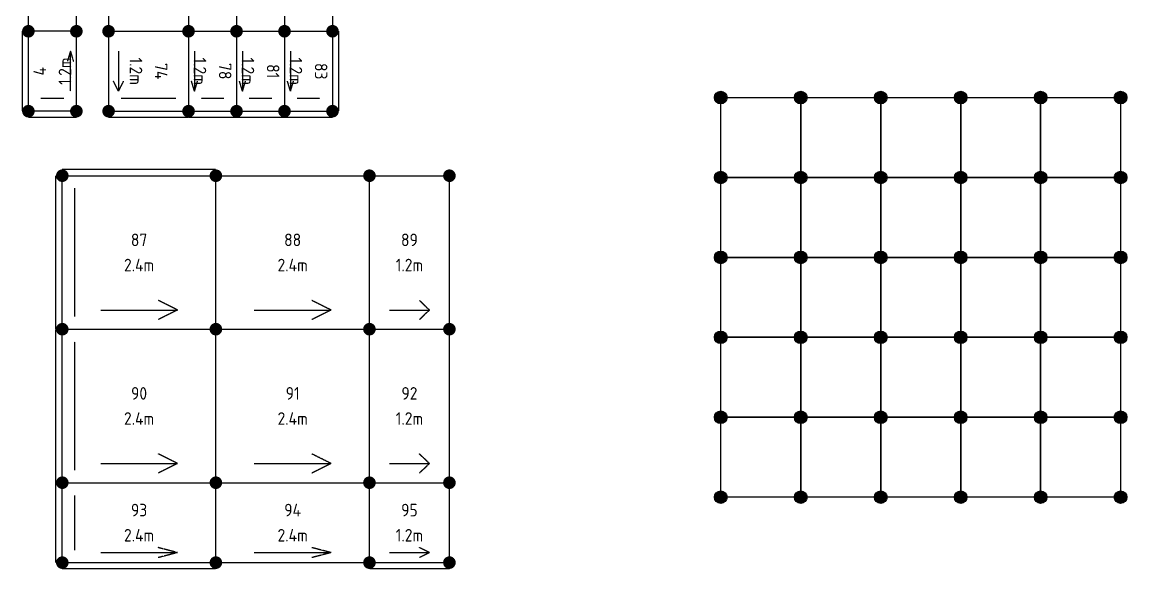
# Model space of a CAD drawing. Header units: millimetres. Extents: x 9116 to 195096, y -114281 to 55636.
# Drawn here: x 177550 to 195096, y 8674 to 17363 of the extents above; entities that cross this region are included whole.
import ezdxf
from ezdxf.enums import TextEntityAlignment as Align

# ---------------------------------------------------------------- set-up
doc = ezdxf.new("R2010")
doc.units = ezdxf.units.MM
doc.linetypes.add('KwikScaf_DASHED', pattern=[3.75, 2.5, -1.25])
doc.linetypes.add('KwikScaf_Line', pattern=[1, 1, 0])
doc.layers.add('KwikScaf Schematic', color=7, linetype='CONTINUOUS')
doc.layers.add('Scaffold', color=7, linetype='CONTINUOUS')
doc.styles.add('KwikScaf ISO', font='isocp.shx')

msp = doc.modelspace()

# ---------------------------------------------------------------- hatches: boundary and pattern name
at = {"layer": 'Scaffold'}
h = msp.add_hatch(color=1, dxfattribs=at)
edge = h.paths.add_edge_path()
edge.add_arc((188646.1504723762, 16163.75746113916), 100, 0, 360)
h = msp.add_hatch(color=1, dxfattribs=at)
edge = h.paths.add_edge_path()
edge.add_arc((189916.1504723762, 16163.75746113916), 100, 0, 360)
h = msp.add_hatch(color=1, dxfattribs=at)
edge = h.paths.add_edge_path()
edge.add_arc((191186.1504723762, 16163.75746113916), 100, 0, 360)
h = msp.add_hatch(color=1, dxfattribs=at)
edge = h.paths.add_edge_path()
edge.add_arc((192456.1504723762, 16163.75746113916), 100, 0, 360)
h = msp.add_hatch(color=1, dxfattribs=at)
edge = h.paths.add_edge_path()
edge.add_arc((193726.1504723762, 16163.75746113916), 100, 0, 360)
h = msp.add_hatch(color=1, dxfattribs=at)
edge = h.paths.add_edge_path()
edge.add_arc((194996.1504723762, 16163.75746113916), 100, 0, 360)
h = msp.add_hatch(color=1, dxfattribs=at)
edge = h.paths.add_edge_path()
edge.add_arc((188646.1504723762, 14893.75746113916), 100, 0, 360)
h = msp.add_hatch(color=1, dxfattribs=at)
edge = h.paths.add_edge_path()
edge.add_arc((189916.1504723762, 14893.75746113916), 100, 0, 360)
h = msp.add_hatch(color=1, dxfattribs=at)
edge = h.paths.add_edge_path()
edge.add_arc((191186.1504723762, 14893.75746113916), 100, 0, 360)
h = msp.add_hatch(color=1, dxfattribs=at)
edge = h.paths.add_edge_path()
edge.add_arc((192456.1504723762, 14893.75746113916), 100, 0, 360)
h = msp.add_hatch(color=1, dxfattribs=at)
edge = h.paths.add_edge_path()
edge.add_arc((193726.1504723762, 14893.75746113916), 100, 0, 360)
h = msp.add_hatch(color=1, dxfattribs=at)
edge = h.paths.add_edge_path()
edge.add_arc((194996.1504723762, 14893.75746113916), 100, 0, 360)
h = msp.add_hatch(color=1, dxfattribs=at)
edge = h.paths.add_edge_path()
edge.add_arc((188646.1504723762, 13623.75746113916), 100, 0, 360)
h = msp.add_hatch(color=1, dxfattribs=at)
edge = h.paths.add_edge_path()
edge.add_arc((189916.1504723762, 13623.75746113916), 100, 0, 360)
h = msp.add_hatch(color=1, dxfattribs=at)
edge = h.paths.add_edge_path()
edge.add_arc((191186.1504723762, 13623.75746113916), 100, 0, 360)
h = msp.add_hatch(color=1, dxfattribs=at)
edge = h.paths.add_edge_path()
edge.add_arc((192456.1504723762, 13623.75746113916), 100, 0, 360)
h = msp.add_hatch(color=1, dxfattribs=at)
edge = h.paths.add_edge_path()
edge.add_arc((193726.1504723762, 13623.75746113916), 100, 0, 360)
h = msp.add_hatch(color=1, dxfattribs=at)
edge = h.paths.add_edge_path()
edge.add_arc((194996.1504723762, 13623.75746113916), 100, 0, 360)
h = msp.add_hatch(color=1, dxfattribs=at)
edge = h.paths.add_edge_path()
edge.add_arc((188646.1504723762, 12353.75746113916), 100, 0, 360)
h = msp.add_hatch(color=1, dxfattribs=at)
edge = h.paths.add_edge_path()
edge.add_arc((189916.1504723762, 12353.75746113916), 100, 0, 360)
h = msp.add_hatch(color=1, dxfattribs=at)
edge = h.paths.add_edge_path()
edge.add_arc((191186.1504723762, 12353.75746113916), 100, 0, 360)
h = msp.add_hatch(color=1, dxfattribs=at)
edge = h.paths.add_edge_path()
edge.add_arc((192456.1504723762, 12353.75746113916), 100, 0, 360)
h = msp.add_hatch(color=1, dxfattribs=at)
edge = h.paths.add_edge_path()
edge.add_arc((193726.1504723762, 12353.75746113916), 100, 0, 360)
h = msp.add_hatch(color=1, dxfattribs=at)
edge = h.paths.add_edge_path()
edge.add_arc((194996.1504723762, 12353.75746113916), 100, 0, 360)
h = msp.add_hatch(color=1, dxfattribs=at)
edge = h.paths.add_edge_path()
edge.add_arc((188646.1504723762, 11083.75746113916), 100, 0, 360)
h = msp.add_hatch(color=1, dxfattribs=at)
edge = h.paths.add_edge_path()
edge.add_arc((189916.1504723762, 11083.75746113916), 100, 0, 360)
h = msp.add_hatch(color=1, dxfattribs=at)
edge = h.paths.add_edge_path()
edge.add_arc((191186.1504723762, 11083.75746113916), 100, 0, 360)
h = msp.add_hatch(color=1, dxfattribs=at)
edge = h.paths.add_edge_path()
edge.add_arc((192456.1504723762, 11083.75746113916), 100, 0, 360)
h = msp.add_hatch(color=1, dxfattribs=at)
edge = h.paths.add_edge_path()
edge.add_arc((193726.1504723762, 11083.75746113916), 100, 0, 360)
h = msp.add_hatch(color=1, dxfattribs=at)
edge = h.paths.add_edge_path()
edge.add_arc((194996.1504723762, 11083.75746113916), 100, 0, 360)
h = msp.add_hatch(color=1, dxfattribs=at)
edge = h.paths.add_edge_path()
edge.add_arc((188646.1504723762, 9813.757461139161), 100, 0, 360)
h = msp.add_hatch(color=1, dxfattribs=at)
edge = h.paths.add_edge_path()
edge.add_arc((189916.1504723762, 9813.757461139161), 100, 0, 360)
h = msp.add_hatch(color=1, dxfattribs=at)
edge = h.paths.add_edge_path()
edge.add_arc((191186.1504723762, 9813.757461139161), 100, 0, 360)
h = msp.add_hatch(color=1, dxfattribs=at)
edge = h.paths.add_edge_path()
edge.add_arc((192456.1504723762, 9813.757461139161), 100, 0, 360)
h = msp.add_hatch(color=1, dxfattribs=at)
edge = h.paths.add_edge_path()
edge.add_arc((193726.1504723762, 9813.757461139161), 100, 0, 360)
h = msp.add_hatch(color=1, dxfattribs=at)
edge = h.paths.add_edge_path()
edge.add_arc((194996.1504723762, 9813.757461139161), 100, 0, 360)

# ---------------------------------------------------------------- linework, layer by layer
at = {"layer": 'KwikScaf Schematic', "color": 1, "linetype": 'KwikScaf_Line'}
for p, q in [((177650.1596509616, 17217.02471103676), (177650.1596509616, 18487.02471103676)), ((178412.1596509616, 17217.02471103676), (178412.1596509616, 18487.02471103676)), ((178923.6569097172, 18487.02471103676), (178923.6569097172, 17217.02471103676)), ((180193.6569097172, 18487.02471103676), (180193.6569097172, 17217.02471103676)), ((180955.6569097172, 18487.02471103676), (180955.6569097172, 17217.02471103676)), ((181717.6569097172, 18487.02471103677), (181717.6569097172, 17217.02471103677)), ((182479.6569097172, 18487.02471103677), (182479.6569097172, 17217.02471103677)), ((177650.1596509616, 15947.02471103677), (177650.1596509616, 17217.02471103676)), ((178412.1596509616, 17217.02471103676), (177650.1596509616, 17217.02471103676)), ((178412.1596509616, 15947.02471103676), (178412.1596509616, 17217.02471103676)), ((178923.6569097172, 17217.02471103676), (180193.6569097172, 17217.02471103676)), ((178923.6569097172, 17217.02471103676), (178923.6569097172, 15947.02471103676)), ((180193.6569097172, 17217.02471103676), (180193.6569097172, 15947.02471103677)), ((180193.6569097172, 17217.02471103676), (180955.6569097172, 17217.02471103676)), ((180955.6569097172, 17217.02471103676), (180955.6569097172, 15947.02471103676)), ((180955.6569097172, 17217.02471103677), (181717.6569097172, 17217.02471103677)), ((181717.6569097172, 17217.02471103677), (181717.6569097172, 15947.02471103677)), ((181717.6569097172, 17217.02471103677), (182479.6569097172, 17217.02471103677)), ((182479.6569097172, 17217.02471103677), (182479.6569097172, 15947.02471103677)), ((178316.9096509616, 16899.52471103676), (178269.2846509616, 16740.77471103676)), ((178316.9096509616, 16264.52471103676), (178316.9096509616, 16899.52471103676)), ((178316.9096509616, 16899.52471103676), (178364.5346509616, 16740.77471103676)), ((179082.4069097172, 16899.52471103676), (179082.4069097172, 16264.52471103676)), ((180288.9069097172, 16899.52471103676), (180288.9069097172, 16264.52471103676)), ((181050.9069097172, 16899.52471103677), (181050.9069097172, 16264.52471103677)), ((181812.9069097172, 16899.52471103677), (181812.9069097172, 16264.52471103677)), ((179082.4069097172, 16264.52471103676), (179003.0319097172, 16423.27471103676)), ((179082.4069097172, 16264.52471103676), (179161.7819097172, 16423.27471103676)), ((180288.9069097172, 16264.52471103676), (180241.2819097172, 16423.27471103676)), ((180288.9069097172, 16264.52471103676), (180336.5319097172, 16423.27471103676)), ((181050.9069097172, 16264.52471103677), (181003.2819097172, 16423.27471103677)), ((181050.9069097172, 16264.52471103677), (181098.5319097172, 16423.27471103677)), ((181812.9069097172, 16264.52471103677), (181765.2819097172, 16423.27471103677)), ((181812.9069097172, 16264.52471103677), (181860.5319097172, 16423.27471103677)), ((178412.1596509616, 15947.02471103676), (177650.1596509616, 15947.02471103677)), ((178923.6569097172, 15947.02471103676), (180193.6569097172, 15947.02471103677)), ((180193.6569097172, 15947.02471103676), (180955.6569097172, 15947.02471103676)), ((180955.6569097172, 15947.02471103677), (181717.6569097172, 15947.02471103677)), ((181717.6569097172, 15947.02471103677), (182479.6569097172, 15947.02471103677)), ((183066.5003146902, 14921.69145690638), (184336.5003146902, 14921.69145690638)), ((184336.5003146902, 12482.69145690638), (184336.5003146902, 14921.69145690638)), ((184019.0003146902, 12787.56645690638), (183860.2503146902, 12940.00395690638)), ((183384.0003146902, 12787.56645690638), (184019.0003146902, 12787.56645690638)), ((184019.0003146902, 12787.56645690638), (183860.2503146902, 12635.12895690638)), ((183066.5003146902, 12482.69145690638), (184336.5003146902, 12482.69145690638)), ((183066.5003146902, 12482.69145690638), (184336.5003146902, 12482.69145690638)), ((184336.5003146902, 10043.69145690638), (184336.5003146902, 12482.69145690638)), ((184019.0003146902, 10348.56645690638), (183860.2503146902, 10501.00395690638)), ((183384.0003146902, 10348.56645690638), (184019.0003146902, 10348.56645690638)), ((184019.0003146902, 10348.56645690638), (183860.2503146902, 10196.12895690638)), ((183066.5003146902, 10043.69145690638), (184336.5003146902, 10043.69145690638)), ((183066.5003146902, 10043.69145690638), (184336.5003146902, 10043.69145690638)), ((184336.5003146902, 8773.691456906381), (184336.5003146902, 10043.69145690638)), ((184019.0003146902, 8932.441456906381), (183860.2503146902, 9011.816456906381)), ((183066.5003146902, 8773.691456906381), (184336.5003146902, 8773.691456906381)), ((183384.0003146902, 8932.441456906381), (184019.0003146902, 8932.441456906381)), ((184019.0003146902, 8932.441456906381), (183860.2503146902, 8853.066456906381))]:
    msp.add_line(p, q, dxfattribs=at)
at = {"layer": 'KwikScaf Schematic', "color": 1, "linetype": 'KwikScaf_DASHED'}
for p, q in [((177550.1596509616, 17217.02471103676), (177550.1596509616, 15947.02471103677)), ((182579.6569097172, 15947.02471103677), (182579.6569097172, 17217.02471103677)), ((178212.1596509616, 16147.02471103676), (177850.1596509616, 16147.02471103677)), ((179993.6569097172, 16147.02471103677), (179123.6569097172, 16147.02471103676)), ((180755.6569097172, 16147.02471103676), (180393.6569097172, 16147.02471103676)), ((181517.6569097172, 16147.02471103677), (181155.6569097172, 16147.02471103677)), ((182279.6569097172, 16147.02471103677), (181917.6569097172, 16147.02471103677)), ((178412.1596509616, 15847.02471103676), (177650.1596509616, 15847.02471103677)), ((180193.6569097172, 15847.02471103677), (178923.6569097172, 15847.02471103676)), ((180955.6569097172, 15847.02471103676), (180193.6569097172, 15847.02471103676)), ((181717.6569097172, 15847.02471103677), (180955.6569097172, 15847.02471103677)), ((182479.6569097172, 15847.02471103677), (181717.6569097172, 15847.02471103677)), ((184336.5003146902, 8673.691456906381), (183066.5003146902, 8673.691456906381))]:
    msp.add_line(p, q, dxfattribs=at)
at = {"layer": 'KwikScaf Schematic', "color": 3, "linetype": 'KwikScaf_DASHED'}
for p, q in [((178088.5003146902, 12482.69145690638), (178088.5003146902, 14921.69145690638)), ((180627.5003146902, 15021.69145690638), (178188.5003146902, 15021.69145690638)), ((178388.5003146902, 12682.69145690638), (178388.5003146902, 14721.69145690638)), ((178088.5003146902, 10043.69145690638), (178088.5003146902, 12482.69145690638)), ((178388.5003146902, 10243.69145690638), (178388.5003146902, 12282.69145690638)), ((178088.5003146902, 8773.691456906381), (178088.5003146902, 10043.69145690638)), ((178388.5003146902, 8973.691456906381), (178388.5003146902, 9843.691456906381)), ((180627.5003146902, 8673.691456906381), (178188.5003146902, 8673.691456906381))]:
    msp.add_line(p, q, dxfattribs=at)
at = {"layer": 'KwikScaf Schematic', "color": 3, "linetype": 'KwikScaf_Line'}
for p, q in [((178188.5003146902, 14921.69145690638), (180627.5003146902, 14921.69145690638)), ((178188.5003146902, 12482.69145690638), (178188.5003146902, 14921.69145690638)), ((180627.5003146902, 12482.69145690638), (180627.5003146902, 14921.69145690638)), ((180627.5003146902, 14921.69145690638), (183066.5003146902, 14921.69145690638)), ((183066.5003146902, 12482.69145690638), (183066.5003146902, 14921.69145690638)), ((180017.7503146902, 12787.56645690638), (179712.8753146902, 12940.00395690638)), ((182456.7503146902, 12787.56645690638), (182151.8753146902, 12940.00395690638)), ((178798.2503146902, 12787.56645690638), (180017.7503146902, 12787.56645690638)), ((180017.7503146902, 12787.56645690638), (179712.8753146902, 12635.12895690638)), ((181237.2503146902, 12787.56645690638), (182456.7503146902, 12787.56645690638)), ((182456.7503146902, 12787.56645690638), (182151.8753146902, 12635.12895690638)), ((178188.5003146902, 12482.69145690638), (180627.5003146902, 12482.69145690638)), ((178188.5003146902, 12482.69145690638), (180627.5003146902, 12482.69145690638)), ((178188.5003146902, 10043.69145690638), (178188.5003146902, 12482.69145690638)), ((180627.5003146902, 12482.69145690638), (183066.5003146902, 12482.69145690638)), ((180627.5003146902, 10043.69145690638), (180627.5003146902, 12482.69145690638)), ((180627.5003146902, 12482.69145690638), (183066.5003146902, 12482.69145690638)), ((183066.5003146902, 10043.69145690638), (183066.5003146902, 12482.69145690638)), ((180017.7503146902, 10348.56645690638), (179712.8753146902, 10501.00395690638)), ((182456.7503146902, 10348.56645690638), (182151.8753146902, 10501.00395690638)), ((178798.2503146902, 10348.56645690638), (180017.7503146902, 10348.56645690638)), ((180017.7503146902, 10348.56645690638), (179712.8753146902, 10196.12895690638)), ((181237.2503146902, 10348.56645690638), (182456.7503146902, 10348.56645690638)), ((182456.7503146902, 10348.56645690638), (182151.8753146902, 10196.12895690638)), ((178188.5003146902, 10043.69145690638), (180627.5003146902, 10043.69145690638)), ((178188.5003146902, 10043.69145690638), (180627.5003146902, 10043.69145690638)), ((178188.5003146902, 8773.691456906381), (178188.5003146902, 10043.69145690638)), ((180627.5003146902, 10043.69145690638), (183066.5003146902, 10043.69145690638)), ((180627.5003146902, 8773.691456906381), (180627.5003146902, 10043.69145690638)), ((180627.5003146902, 10043.69145690638), (183066.5003146902, 10043.69145690638)), ((183066.5003146902, 8773.691456906381), (183066.5003146902, 10043.69145690638)), ((180017.7503146902, 8932.441456906381), (179712.8753146902, 9011.816456906381)), ((182456.7503146902, 8932.441456906381), (182151.8753146902, 9011.816456906381)), ((178188.5003146902, 8773.691456906381), (180627.5003146902, 8773.691456906381)), ((178798.2503146902, 8932.441456906381), (180017.7503146902, 8932.441456906381)), ((180017.7503146902, 8932.441456906381), (179712.8753146902, 8853.066456906381)), ((180627.5003146902, 8773.691456906381), (183066.5003146902, 8773.691456906381)), ((181237.2503146902, 8932.441456906381), (182456.7503146902, 8932.441456906381)), ((182456.7503146902, 8932.441456906381), (182151.8753146902, 8853.066456906381))]:
    msp.add_line(p, q, dxfattribs=at)
at = {"layer": 'KwikScaf Schematic', "color": 1, "linetype": 'KwikScaf_Line', "const_width": 100}
for points in [[(177600.1596509616, 17217.02471103676, -0.1989123673796598), (177614.8043119023, 17252.38005009609, -0.1989123673796582), (177650.1596509616, 17267.02471103676, -0.1989123673796598), (177685.514990021, 17252.38005009609, -0.1989123673796582), (177700.1596509616, 17217.02471103676, -0.1989123673796584), (177685.514990021, 17181.66937197744, -0.1989123673796576), (177650.1596509616, 17167.02471103676, -0.1989123673796604), (177614.8043119023, 17181.66937197744, -0.1989123673796596)], [(178362.1596509616, 17217.02471103676, -0.1989123673796582), (178376.8043119023, 17252.38005009609, -0.1989123673796598), (178412.1596509616, 17267.02471103676, -0.1989123673796598), (178447.514990021, 17252.38005009609, -0.1989123673796582), (178462.1596509616, 17217.02471103676, -0.1989123673796596), (178447.514990021, 17181.66937197744, -0.1989123673796604), (178412.1596509616, 17167.02471103676, -0.1989123673796604), (178376.8043119023, 17181.66937197744, -0.1989123673796596)], [(178362.1596509616, 17217.02471103676, -0.198912367379658), (178376.8043119023, 17252.38005009609, -0.198912367379658), (178412.1596509616, 17267.02471103676, -0.198912367379658), (178447.514990021, 17252.38005009609, -0.198912367379658), (178462.1596509616, 17217.02471103676, -0.198912367379658), (178447.514990021, 17181.66937197744, -0.198912367379658), (178412.1596509616, 17167.02471103676, -0.198912367379658), (178376.8043119023, 17181.66937197744, -0.198912367379658)], [(178973.6569097172, 17217.02471103676, -0.1989123673796582), (178959.0122487766, 17181.66937197744, -0.1989123673796598), (178923.6569097172, 17167.02471103676, -0.1989123673796598), (178888.3015706579, 17181.66937197744, -0.1989123673796582), (178873.6569097172, 17217.02471103676, -0.1989123673796596), (178888.3015706579, 17252.38005009609, -0.1989123673796604), (178923.6569097172, 17267.02471103676, -0.1989123673796604), (178959.0122487766, 17252.38005009609, -0.1989123673796596)], [(178973.6569097172, 17217.02471103676, -0.198912367379658), (178959.0122487766, 17181.66937197744, -0.198912367379658), (178923.6569097172, 17167.02471103676, -0.198912367379658), (178888.3015706579, 17181.66937197744, -0.198912367379658), (178873.6569097172, 17217.02471103676, -0.198912367379658), (178888.3015706579, 17252.38005009609, -0.198912367379658), (178923.6569097172, 17267.02471103676, -0.198912367379658), (178959.0122487766, 17252.38005009609, -0.198912367379658)], [(180243.6569097172, 17217.02471103677, -0.1989123673796651), (180229.0122487766, 17181.66937197744, -0.1989123673796651), (180193.6569097172, 17167.02471103676, -0.1989123673796598), (180158.3015706579, 17181.66937197744, -0.1989123673796582), (180143.6569097172, 17217.02471103676, -0.198912367379657), (180158.3015706579, 17252.38005009609, -0.198912367379657), (180193.6569097172, 17267.02471103676, -0.1989123673796582), (180229.0122487766, 17252.38005009609, -0.1989123673796598)], [(180243.6569097172, 17217.02471103677, -0.1989123673796598), (180229.0122487766, 17181.66937197744, -0.1989123673796582), (180193.6569097172, 17167.02471103676, -0.1989123673796596), (180158.3015706579, 17181.66937197744, -0.1989123673796604), (180143.6569097172, 17217.02471103676, -0.1989123673796604), (180158.3015706579, 17252.38005009609, -0.1989123673796596), (180193.6569097172, 17267.02471103676, -0.1989123673796582), (180229.0122487766, 17252.38005009609, -0.1989123673796598)], [(180243.6569097172, 17217.02471103676, -0.1989123673796582), (180229.0122487765, 17181.66937197744, -0.1989123673796598), (180193.6569097172, 17167.02471103676, -0.1989123673796598), (180158.3015706579, 17181.66937197744, -0.1989123673796582), (180143.6569097172, 17217.02471103676, -0.1989123673796596), (180158.3015706579, 17252.38005009609, -0.1989123673796604), (180193.6569097172, 17267.02471103676, -0.1989123673796604), (180229.0122487765, 17252.38005009609, -0.1989123673796596)], [(180243.6569097172, 17217.02471103676, -0.198912367379658), (180229.0122487765, 17181.66937197744, -0.198912367379658), (180193.6569097172, 17167.02471103676, -0.198912367379658), (180158.3015706579, 17181.66937197744, -0.198912367379658), (180143.6569097172, 17217.02471103676, -0.198912367379658), (180158.3015706579, 17252.38005009609, -0.198912367379658), (180193.6569097172, 17267.02471103676, -0.198912367379658), (180229.0122487765, 17252.38005009609, -0.198912367379658)], [(181005.6569097172, 17217.02471103676, -0.1989123673796598), (180991.0122487765, 17181.66937197744, -0.1989123673796582), (180955.6569097172, 17167.02471103676, -0.1989123673796598), (180920.3015706579, 17181.66937197744, -0.1989123673796582), (180905.6569097172, 17217.02471103676, -0.1989123673796584), (180920.3015706579, 17252.38005009609, -0.1989123673796576), (180955.6569097172, 17267.02471103676, -0.1989123673796604), (180991.0122487765, 17252.38005009609, -0.1989123673796596)], [(181005.6569097172, 17217.02471103677, -0.1989123673796582), (180991.0122487765, 17181.66937197744, -0.1989123673796598), (180955.6569097172, 17167.02471103677, -0.1989123673796598), (180920.3015706579, 17181.66937197744, -0.1989123673796582), (180905.6569097172, 17217.02471103677, -0.1989123673796596), (180920.3015706579, 17252.38005009609, -0.1989123673796604), (180955.6569097172, 17267.02471103677, -0.1989123673796604), (180991.0122487765, 17252.38005009609, -0.1989123673796596)], [(181005.6569097172, 17217.02471103677, -0.198912367379658), (180991.0122487765, 17181.66937197744, -0.198912367379658), (180955.6569097172, 17167.02471103677, -0.198912367379658), (180920.3015706579, 17181.66937197744, -0.198912367379658), (180905.6569097172, 17217.02471103677, -0.198912367379658), (180920.3015706579, 17252.38005009609, -0.198912367379658), (180955.6569097172, 17267.02471103677, -0.198912367379658), (180991.0122487765, 17252.38005009609, -0.198912367379658)], [(181767.6569097172, 17217.02471103677, -0.1989123673796598), (181753.0122487765, 17181.66937197744, -0.1989123673796582), (181717.6569097172, 17167.02471103677, -0.1989123673796598), (181682.3015706579, 17181.66937197744, -0.1989123673796582), (181667.6569097172, 17217.02471103677, -0.1989123673796584), (181682.3015706579, 17252.3800500961, -0.1989123673796576), (181717.6569097172, 17267.02471103677, -0.1989123673796604), (181753.0122487765, 17252.3800500961, -0.1989123673796596)], [(181767.6569097172, 17217.02471103677, -0.1989123673796582), (181753.0122487765, 17181.66937197744, -0.1989123673796598), (181717.6569097172, 17167.02471103677, -0.1989123673796598), (181682.3015706579, 17181.66937197744, -0.1989123673796582), (181667.6569097172, 17217.02471103677, -0.1989123673796596), (181682.3015706579, 17252.38005009609, -0.1989123673796604), (181717.6569097172, 17267.02471103677, -0.1989123673796604), (181753.0122487765, 17252.38005009609, -0.1989123673796596)], [(181767.6569097172, 17217.02471103677, -0.198912367379658), (181753.0122487765, 17181.66937197744, -0.198912367379658), (181717.6569097172, 17167.02471103677, -0.198912367379658), (181682.3015706579, 17181.66937197744, -0.198912367379658), (181667.6569097172, 17217.02471103677, -0.198912367379658), (181682.3015706579, 17252.38005009609, -0.198912367379658), (181717.6569097172, 17267.02471103677, -0.198912367379658), (181753.0122487765, 17252.38005009609, -0.198912367379658)], [(182529.6569097172, 17217.02471103677, -0.1989123673796598), (182515.0122487765, 17181.66937197744, -0.1989123673796582), (182479.6569097172, 17167.02471103677, -0.1989123673796598), (182444.3015706579, 17181.66937197744, -0.1989123673796582), (182429.6569097172, 17217.02471103677, -0.1989123673796584), (182444.3015706579, 17252.3800500961, -0.1989123673796576), (182479.6569097172, 17267.02471103677, -0.1989123673796604), (182515.0122487765, 17252.3800500961, -0.1989123673796596)], [(178362.1596509616, 15947.02471103676, -0.198912367379658), (178376.8043119023, 15982.38005009609, -0.198912367379658), (178412.1596509616, 15997.02471103676, -0.198912367379658), (178447.514990021, 15982.38005009609, -0.198912367379658), (178462.1596509616, 15947.02471103676, -0.198912367379658), (178447.514990021, 15911.66937197744, -0.198912367379658), (178412.1596509616, 15897.02471103676, -0.198912367379658), (178376.8043119023, 15911.66937197744, -0.198912367379658)], [(178973.6569097172, 15947.02471103676, -0.1989123673796582), (178959.0122487766, 15911.66937197744, -0.1989123673796598), (178923.6569097172, 15897.02471103676, -0.1989123673796598), (178888.3015706579, 15911.66937197744, -0.1989123673796582), (178873.6569097172, 15947.02471103676, -0.1989123673796596), (178888.3015706579, 15982.38005009609, -0.1989123673796604), (178923.6569097172, 15997.02471103676, -0.1989123673796604), (178959.0122487766, 15982.38005009609, -0.1989123673796596)], [(180243.6569097172, 15947.02471103677, -0.1989123673796651), (180229.0122487766, 15911.66937197744, -0.1989123673796651), (180193.6569097172, 15897.02471103677, -0.1989123673796598), (180158.3015706579, 15911.66937197744, -0.1989123673796582), (180143.6569097172, 15947.02471103677, -0.198912367379657), (180158.3015706579, 15982.38005009609, -0.198912367379657), (180193.6569097172, 15997.02471103677, -0.1989123673796582), (180229.0122487766, 15982.38005009609, -0.1989123673796598)], [(180243.6569097172, 15947.02471103676, -0.1989123673796582), (180229.0122487765, 15911.66937197744, -0.1989123673796598), (180193.6569097172, 15897.02471103676, -0.1989123673796598), (180158.3015706579, 15911.66937197744, -0.1989123673796582), (180143.6569097172, 15947.02471103676, -0.1989123673796596), (180158.3015706579, 15982.38005009609, -0.1989123673796604), (180193.6569097172, 15997.02471103676, -0.1989123673796604), (180229.0122487765, 15982.38005009609, -0.1989123673796596)], [(181005.6569097172, 15947.02471103677, -0.1989123673796598), (180991.0122487765, 15911.66937197744, -0.1989123673796582), (180955.6569097172, 15897.02471103676, -0.1989123673796598), (180920.3015706579, 15911.66937197744, -0.1989123673796582), (180905.6569097172, 15947.02471103676, -0.1989123673796584), (180920.3015706579, 15982.38005009609, -0.1989123673796576), (180955.6569097172, 15997.02471103676, -0.1989123673796604), (180991.0122487765, 15982.38005009609, -0.1989123673796596)], [(181005.6569097172, 15947.02471103677, -0.1989123673796582), (180991.0122487765, 15911.66937197744, -0.1989123673796598), (180955.6569097172, 15897.02471103677, -0.1989123673796598), (180920.3015706579, 15911.66937197744, -0.1989123673796582), (180905.6569097172, 15947.02471103677, -0.1989123673796596), (180920.3015706579, 15982.38005009609, -0.1989123673796604), (180955.6569097172, 15997.02471103677, -0.1989123673796604), (180991.0122487765, 15982.38005009609, -0.1989123673796596)], [(181767.6569097172, 15947.02471103677, -0.1989123673796598), (181753.0122487765, 15911.66937197744, -0.1989123673796582), (181717.6569097172, 15897.02471103677, -0.1989123673796598), (181682.3015706579, 15911.66937197744, -0.1989123673796582), (181667.6569097172, 15947.02471103677, -0.1989123673796584), (181682.3015706579, 15982.3800500961, -0.1989123673796576), (181717.6569097172, 15997.02471103677, -0.1989123673796604), (181753.0122487765, 15982.3800500961, -0.1989123673796596)], [(181767.6569097172, 15947.02471103677, -0.1989123673796582), (181753.0122487765, 15911.66937197744, -0.1989123673796598), (181717.6569097172, 15897.02471103677, -0.1989123673796598), (181682.3015706579, 15911.66937197744, -0.1989123673796582), (181667.6569097172, 15947.02471103677, -0.1989123673796596), (181682.3015706579, 15982.38005009609, -0.1989123673796604), (181717.6569097172, 15997.02471103677, -0.1989123673796604), (181753.0122487765, 15982.38005009609, -0.1989123673796596)], [(182529.6569097172, 15947.02471103677, -0.1989123673796598), (182515.0122487765, 15911.66937197744, -0.1989123673796582), (182479.6569097172, 15897.02471103677, -0.1989123673796598), (182444.3015706579, 15911.66937197744, -0.1989123673796582), (182429.6569097172, 15947.02471103677, -0.1989123673796584), (182444.3015706579, 15982.3800500961, -0.1989123673796576), (182479.6569097172, 15997.02471103677, -0.1989123673796604), (182515.0122487765, 15982.3800500961, -0.1989123673796596)], [(183066.5003146902, 12532.69145690638, -0.198912367379658), (183101.8556537495, 12518.04679596571, -0.198912367379658), (183116.5003146902, 12482.69145690638, -0.198912367379658), (183101.8556537495, 12447.33611784705, -0.198912367379658), (183066.5003146902, 12432.69145690638, -0.198912367379658), (183031.1449756309, 12447.33611784705, -0.198912367379658), (183016.5003146902, 12482.69145690638, -0.198912367379658), (183031.1449756309, 12518.04679596571, -0.198912367379658)], [(184336.5003146902, 12532.69145690638, -0.1989123673796582), (184371.8556537495, 12518.04679596571, -0.1989123673796598), (184386.5003146902, 12482.69145690638, -0.1989123673796598), (184371.8556537495, 12447.33611784705, -0.1989123673796582), (184336.5003146902, 12432.69145690638, -0.1989123673796596), (184301.1449756309, 12447.33611784705, -0.1989123673796604), (184286.5003146902, 12482.69145690638, -0.1989123673796604), (184301.1449756309, 12518.04679596571, -0.1989123673796596)], [(183066.5003146902, 10093.69145690638, -0.198912367379658), (183101.8556537495, 10079.04679596571, -0.198912367379658), (183116.5003146902, 10043.69145690638, -0.198912367379658), (183101.8556537495, 10008.33611784705, -0.198912367379658), (183066.5003146902, 9993.691456906381, -0.198912367379658), (183031.1449756309, 10008.33611784705, -0.198912367379658), (183016.5003146902, 10043.69145690638, -0.198912367379658), (183031.1449756309, 10079.04679596571, -0.198912367379658)], [(183066.5003146902, 10093.69145690638, -0.1989123673796598), (183101.8556537495, 10079.04679596571, -0.1989123673796582), (183116.5003146902, 10043.69145690638, -0.1989123673796596), (183101.8556537495, 10008.33611784705, -0.1989123673796604), (183066.5003146902, 9993.691456906381, -0.1989123673796604), (183031.1449756309, 10008.33611784705, -0.1989123673796596), (183016.5003146902, 10043.69145690638, -0.1989123673796582), (183031.1449756309, 10079.04679596571, -0.1989123673796598)], [(184336.5003146902, 10093.69145690638, -0.1989123673796582), (184371.8556537495, 10079.04679596571, -0.1989123673796598), (184386.5003146902, 10043.69145690638, -0.1989123673796598), (184371.8556537495, 10008.33611784705, -0.1989123673796582), (184336.5003146902, 9993.691456906381, -0.1989123673796596), (184301.1449756309, 10008.33611784705, -0.1989123673796604), (184286.5003146902, 10043.69145690638, -0.1989123673796604), (184301.1449756309, 10079.04679596571, -0.1989123673796596)], [(184336.5003146902, 10093.69145690638, -0.1989123673796651), (184371.8556537495, 10079.04679596571, -0.1989123673796651), (184386.5003146902, 10043.69145690638, -0.1989123673796598), (184371.8556537495, 10008.33611784705, -0.1989123673796582), (184336.5003146902, 9993.691456906381, -0.198912367379657), (184301.1449756309, 10008.33611784705, -0.198912367379657), (184286.5003146902, 10043.69145690638, -0.1989123673796582), (184301.1449756309, 10079.04679596571, -0.1989123673796598)], [(183066.5003146902, 8823.691456906381, -0.198912367379658), (183101.8556537495, 8809.046795965709, -0.198912367379658), (183116.5003146902, 8773.691456906381, -0.198912367379658), (183101.8556537495, 8738.336117847053, -0.198912367379658), (183066.5003146902, 8723.691456906381, -0.198912367379658), (183031.1449756309, 8738.336117847053, -0.198912367379658), (183016.5003146902, 8773.691456906381, -0.198912367379658), (183031.1449756309, 8809.046795965709, -0.198912367379658)], [(184336.5003146902, 8823.691456906381, -0.1989123673796582), (184371.8556537495, 8809.046795965709, -0.1989123673796598), (184386.5003146902, 8773.691456906381, -0.1989123673796598), (184371.8556537495, 8738.336117847053, -0.1989123673796582), (184336.5003146902, 8723.691456906381, -0.1989123673796596), (184301.1449756309, 8738.336117847053, -0.1989123673796604), (184286.5003146902, 8773.691456906381, -0.1989123673796604), (184301.1449756309, 8809.046795965709, -0.1989123673796596)]]:
    msp.add_lwpolyline(points, format="xyb", close=True, dxfattribs=at)
at = {"layer": 'KwikScaf Schematic', "color": 1, "linetype": 'KwikScaf_Line'}
for points in [[(177600.1596509616, 17217.02471103676, 100, 99.99999999999999, -0.1989123673796587), (177614.8043119023, 17252.38005009609, 99.99999999999999, 100, -0.1989123673796583), (177650.1596509616, 17267.02471103676, 100, 100, -0.1989123673796577), (177685.514990021, 17252.38005009609, 100, 100, -0.1989123673796573), (177700.1596509616, 17217.02471103676, 100, 100, -0.1989123673796573), (177685.514990021, 17181.66937197744, 100, 100, -0.1989123673796577), (177650.1596509616, 17167.02471103676, 100, 99.99999999999999, -0.1989123673796583), (177614.8043119023, 17181.66937197744, 99.99999999999999, 100, -0.1989123673796587)], [(181005.6569097172, 17217.02471103676, 100, 99.99999999999999, -0.1989123673796587), (180991.0122487765, 17181.66937197744, 99.99999999999999, 100, -0.1989123673796583), (180955.6569097172, 17167.02471103676, 100, 100, -0.1989123673796577), (180920.3015706579, 17181.66937197744, 100, 100, -0.1989123673796573), (180905.6569097172, 17217.02471103676, 100, 100, -0.1989123673796573), (180920.3015706579, 17252.38005009609, 100, 100, -0.1989123673796577), (180955.6569097172, 17267.02471103676, 100, 99.99999999999999, -0.1989123673796583), (180991.0122487765, 17252.38005009609, 99.99999999999999, 100, -0.1989123673796587)], [(181767.6569097172, 17217.02471103677, 100, 99.99999999999999, -0.1989123673796587), (181753.0122487765, 17181.66937197744, 99.99999999999999, 100, -0.1989123673796583), (181717.6569097172, 17167.02471103677, 100, 100, -0.1989123673796577), (181682.3015706579, 17181.66937197744, 100, 100, -0.1989123673796573), (181667.6569097172, 17217.02471103677, 100, 100, -0.1989123673796573), (181682.3015706579, 17252.3800500961, 100, 100, -0.1989123673796577), (181717.6569097172, 17267.02471103677, 100, 99.99999999999999, -0.1989123673796583), (181753.0122487765, 17252.3800500961, 99.99999999999999, 100, -0.1989123673796587)], [(182529.6569097172, 17217.02471103677, 100, 99.99999999999999, -0.1989123673796587), (182515.0122487765, 17181.66937197744, 99.99999999999999, 100, -0.1989123673796583), (182479.6569097172, 17167.02471103677, 100, 100, -0.1989123673796577), (182444.3015706579, 17181.66937197744, 100, 100, -0.1989123673796573), (182429.6569097172, 17217.02471103677, 100, 100, -0.1989123673796573), (182444.3015706579, 17252.3800500961, 100, 100, -0.1989123673796577), (182479.6569097172, 17267.02471103677, 100, 99.99999999999999, -0.1989123673796583), (182515.0122487765, 17252.3800500961, 99.99999999999999, 100, -0.1989123673796587)], [(177600.1596509616, 15947.02471103677, 100, 99.99999999999999, -0.1989123673796587), (177614.8043119023, 15982.38005009609, 99.99999999999999, 100, -0.1989123673796583), (177650.1596509616, 15997.02471103677, 100, 100, -0.1989123673796577), (177685.514990021, 15982.38005009609, 100, 100, -0.1989123673796573), (177700.1596509616, 15947.02471103677, 100, 100, -0.1989123673796573), (177685.514990021, 15911.66937197744, 100, 100, -0.1989123673796577), (177650.1596509616, 15897.02471103677, 100, 99.99999999999999, -0.1989123673796583), (177614.8043119023, 15911.66937197744, 99.99999999999999, 100, -0.1989123673796587)], [(183066.5003146902, 14971.69145690638, 100, 99.99999999999999, -0.1989123673796627), (183101.8556537495, 14957.04679596571, 99.99999999999999, 100, -0.1989123673796593), (183116.5003146902, 14921.69145690638, 100, 100, -0.1989123673796575), (183101.8556537495, 14886.33611784705, 100, 100, -0.1989123673796525), (183066.5003146902, 14871.69145690638, 100, 100, -0.1989123673796525), (183031.1449756309, 14886.33611784705, 100, 100, -0.1989123673796575), (183016.5003146902, 14921.69145690638, 100, 99.99999999999999, -0.1989123673796593), (183031.1449756309, 14957.04679596571, 99.99999999999999, 100, -0.1989123673796627)], [(184336.5003146902, 14971.69145690638, 100, 99.99999999999999, -0.1989123673796627), (184371.8556537495, 14957.04679596571, 99.99999999999999, 100, -0.1989123673796593), (184386.5003146902, 14921.69145690638, 100, 100, -0.1989123673796603), (184371.8556537495, 14886.33611784705, 100, 100, -0.1989123673796536), (184336.5003146902, 14871.69145690638, 100, 100, -0.1989123673796525), (184301.1449756309, 14886.33611784705, 100, 100, -0.1989123673796575), (184286.5003146902, 14921.69145690638, 100, 99.99999999999999, -0.1989123673796593), (184301.1449756309, 14957.04679596571, 99.99999999999999, 100, -0.1989123673796627)], [(183066.5003146902, 12532.69145690638, 100, 99.99999999999999, -0.1989123673796627), (183101.8556537495, 12518.04679596571, 99.99999999999999, 100, -0.1989123673796593), (183116.5003146902, 12482.69145690638, 100, 100, -0.1989123673796575), (183101.8556537495, 12447.33611784705, 100, 100, -0.1989123673796525), (183066.5003146902, 12432.69145690638, 100, 100, -0.1989123673796525), (183031.1449756309, 12447.33611784705, 100, 100, -0.1989123673796575), (183016.5003146902, 12482.69145690638, 100, 99.99999999999999, -0.1989123673796593), (183031.1449756309, 12518.04679596571, 99.99999999999999, 100, -0.1989123673796627)], [(184336.5003146902, 12532.69145690638, 100, 99.99999999999999, -0.1989123673796627), (184371.8556537495, 12518.04679596571, 99.99999999999999, 100, -0.1989123673796593), (184386.5003146902, 12482.69145690638, 100, 100, -0.1989123673796603), (184371.8556537495, 12447.33611784705, 100, 100, -0.1989123673796536), (184336.5003146902, 12432.69145690638, 100, 100, -0.1989123673796525), (184301.1449756309, 12447.33611784705, 100, 100, -0.1989123673796575), (184286.5003146902, 12482.69145690638, 100, 99.99999999999999, -0.1989123673796593), (184301.1449756309, 12518.04679596571, 99.99999999999999, 100, -0.1989123673796627)]]:
    msp.add_lwpolyline(points, format="xyseb", close=True, dxfattribs=at)
at = {"layer": 'KwikScaf Schematic', "color": 3, "linetype": 'KwikScaf_Line'}
for points in [[(178188.5003146902, 14971.69145690638, 100, 99.99999999999999, -0.1989123673796627), (178223.8556537495, 14957.04679596571, 99.99999999999999, 100, -0.1989123673796593), (178238.5003146902, 14921.69145690638, 100, 100, -0.1989123673796575), (178223.8556537495, 14886.33611784705, 100, 100, -0.1989123673796525), (178188.5003146902, 14871.69145690638, 100, 100, -0.1989123673796525), (178153.1449756309, 14886.33611784705, 100, 100, -0.1989123673796575), (178138.5003146902, 14921.69145690638, 100, 99.99999999999999, -0.1989123673796593), (178153.1449756309, 14957.04679596571, 99.99999999999999, 100, -0.1989123673796627)], [(180627.5003146902, 14971.69145690638, 100, 99.99999999999999, -0.1989123673796627), (180662.8556537495, 14957.04679596571, 99.99999999999999, 100, -0.1989123673796593), (180677.5003146902, 14921.69145690638, 100, 100, -0.1989123673796575), (180662.8556537495, 14886.33611784705, 100, 100, -0.1989123673796525), (180627.5003146902, 14871.69145690638, 100, 100, -0.1989123673796525), (180592.1449756309, 14886.33611784705, 100, 100, -0.1989123673796575), (180577.5003146902, 14921.69145690638, 100, 99.99999999999999, -0.1989123673796593), (180592.1449756309, 14957.04679596571, 99.99999999999999, 100, -0.1989123673796627)], [(178188.5003146902, 12532.69145690638, 100, 99.99999999999999, -0.1989123673796627), (178223.8556537495, 12518.04679596571, 99.99999999999999, 100, -0.1989123673796593), (178238.5003146902, 12482.69145690638, 100, 100, -0.1989123673796575), (178223.8556537495, 12447.33611784705, 100, 100, -0.1989123673796525), (178188.5003146902, 12432.69145690638, 100, 100, -0.1989123673796525), (178153.1449756309, 12447.33611784705, 100, 100, -0.1989123673796575), (178138.5003146902, 12482.69145690638, 100, 99.99999999999999, -0.1989123673796593), (178153.1449756309, 12518.04679596571, 99.99999999999999, 100, -0.1989123673796627)], [(180627.5003146902, 12532.69145690638, 100, 99.99999999999999, -0.1989123673796593), (180662.8556537495, 12518.04679596571, 99.99999999999999, 100, -0.1989123673796627), (180677.5003146902, 12482.69145690638, 100, 99.99999999999999, -0.1989123673796627), (180662.8556537495, 12447.33611784705, 99.99999999999999, 100, -0.1989123673796593), (180627.5003146902, 12432.69145690638, 100, 100, -0.1989123673796575), (180592.1449756309, 12447.33611784705, 100, 100, -0.1989123673796525), (180577.5003146902, 12482.69145690638, 100, 100, -0.1989123673796525), (180592.1449756309, 12518.04679596571, 100, 100, -0.1989123673796575)], [(180627.5003146902, 12532.69145690638, 100, 99.99999999999999, -0.1989123673796627), (180662.8556537495, 12518.04679596571, 99.99999999999999, 100, -0.1989123673796593), (180677.5003146902, 12482.69145690638, 100, 100, -0.1989123673796575), (180662.8556537495, 12447.33611784705, 100, 100, -0.1989123673796525), (180627.5003146902, 12432.69145690638, 100, 100, -0.1989123673796525), (180592.1449756309, 12447.33611784705, 100, 100, -0.1989123673796575), (180577.5003146902, 12482.69145690638, 100, 99.99999999999999, -0.1989123673796593), (180592.1449756309, 12518.04679596571, 99.99999999999999, 100, -0.1989123673796627)], [(183066.5003146902, 12532.69145690638, 100, 99.99999999999999, -0.1989123673796593), (183101.8556537495, 12518.04679596571, 99.99999999999999, 100, -0.1989123673796627), (183116.5003146902, 12482.69145690638, 100, 99.99999999999999, -0.1989123673796627), (183101.8556537495, 12447.33611784705, 99.99999999999999, 100, -0.1989123673796593), (183066.5003146902, 12432.69145690638, 100, 100, -0.1989123673796575), (183031.1449756309, 12447.33611784705, 100, 100, -0.1989123673796525), (183016.5003146902, 12482.69145690638, 100, 100, -0.1989123673796525), (183031.1449756309, 12518.04679596571, 100, 100, -0.1989123673796575)], [(180627.5003146902, 10093.69145690638, 100, 99.99999999999999, -0.1989123673796593), (180662.8556537495, 10079.04679596571, 99.99999999999999, 100, -0.1989123673796627), (180677.5003146902, 10043.69145690638, 100, 99.99999999999999, -0.1989123673796627), (180662.8556537495, 10008.33611784705, 99.99999999999999, 100, -0.1989123673796593), (180627.5003146902, 9993.691456906381, 100, 100, -0.1989123673796575), (180592.1449756309, 10008.33611784705, 100, 100, -0.1989123673796525), (180577.5003146902, 10043.69145690638, 100, 100, -0.1989123673796525), (180592.1449756309, 10079.04679596571, 100, 100, -0.1989123673796575)], [(180627.5003146902, 10093.69145690638, 100, 99.99999999999999, -0.1989123673796593), (180662.8556537495, 10079.04679596571, 99.99999999999999, 100, -0.1989123673796627), (180677.5003146902, 10043.69145690638, 100, 99.99999999999999, -0.1989123673796627), (180662.8556537495, 10008.33611784705, 99.99999999999999, 100, -0.1989123673796593), (180627.5003146902, 9993.691456906381, 100, 100, -0.1989123673796575), (180592.1449756309, 10008.33611784705, 100, 100, -0.1989123673796525), (180577.5003146902, 10043.69145690638, 100, 100, -0.1989123673796536), (180592.1449756309, 10079.04679596571, 100, 100, -0.1989123673796603)], [(183066.5003146902, 10093.69145690638, 100, 99.99999999999999, -0.1989123673796593), (183101.8556537495, 10079.04679596571, 99.99999999999999, 100, -0.1989123673796627), (183116.5003146902, 10043.69145690638, 100, 99.99999999999999, -0.1989123673796627), (183101.8556537495, 10008.33611784705, 99.99999999999999, 100, -0.1989123673796593), (183066.5003146902, 9993.691456906381, 100, 100, -0.1989123673796575), (183031.1449756309, 10008.33611784705, 100, 100, -0.1989123673796525), (183016.5003146902, 10043.69145690638, 100, 100, -0.1989123673796525), (183031.1449756309, 10079.04679596571, 100, 100, -0.1989123673796575)], [(183066.5003146902, 10093.69145690638, 100, 99.99999999999999, -0.1989123673796593), (183101.8556537495, 10079.04679596571, 99.99999999999999, 100, -0.1989123673796627), (183116.5003146902, 10043.69145690638, 100, 99.99999999999999, -0.1989123673796627), (183101.8556537495, 10008.33611784705, 99.99999999999999, 100, -0.1989123673796593), (183066.5003146902, 9993.691456906381, 100, 100, -0.1989123673796575), (183031.1449756309, 10008.33611784705, 100, 100, -0.1989123673796525), (183016.5003146902, 10043.69145690638, 100, 100, -0.1989123673796536), (183031.1449756309, 10079.04679596571, 100, 100, -0.1989123673796603)], [(180627.5003146902, 8823.691456906381, 100, 99.99999999999999, -0.1989123673796593), (180662.8556537495, 8809.046795965709, 99.99999999999999, 100, -0.1989123673796627), (180677.5003146902, 8773.691456906381, 100, 99.99999999999999, -0.1989123673796627), (180662.8556537495, 8738.336117847053, 99.99999999999999, 100, -0.1989123673796593), (180627.5003146902, 8723.691456906381, 100, 100, -0.1989123673796575), (180592.1449756309, 8738.336117847053, 100, 100, -0.1989123673796525), (180577.5003146902, 8773.691456906381, 100, 100, -0.1989123673796525), (180592.1449756309, 8809.046795965709, 100, 100, -0.1989123673796575)], [(183066.5003146902, 8823.691456906381, 100, 99.99999999999999, -0.1989123673796593), (183101.8556537495, 8809.046795965709, 99.99999999999999, 100, -0.1989123673796627), (183116.5003146902, 8773.691456906381, 100, 99.99999999999999, -0.1989123673796627), (183101.8556537495, 8738.336117847053, 99.99999999999999, 100, -0.1989123673796593), (183066.5003146902, 8723.691456906381, 100, 100, -0.1989123673796575), (183031.1449756309, 8738.336117847053, 100, 100, -0.1989123673796525), (183016.5003146902, 8773.691456906381, 100, 100, -0.1989123673796525), (183031.1449756309, 8809.046795965709, 100, 100, -0.1989123673796575)]]:
    msp.add_lwpolyline(points, format="xyseb", close=True, dxfattribs=at)
at = {"layer": 'KwikScaf Schematic', "color": 3, "linetype": 'KwikScaf_Line', "const_width": 100}
for points in [[(180627.5003146902, 14971.69145690638, -0.1989123673796651), (180662.8556537495, 14957.04679596571, -0.1989123673796651), (180677.5003146902, 14921.69145690638, -0.1989123673796603), (180662.8556537495, 14886.33611784705, -0.1989123673796536), (180627.5003146902, 14871.69145690638, -0.1989123673796489), (180592.1449756309, 14886.33611784705, -0.1989123673796489), (180577.5003146902, 14921.69145690638, -0.1989123673796536), (180592.1449756309, 14957.04679596571, -0.1989123673796603)], [(183066.5003146902, 14971.69145690638, -0.1989123673796651), (183101.8556537495, 14957.04679596571, -0.1989123673796651), (183116.5003146902, 14921.69145690638, -0.1989123673796603), (183101.8556537495, 14886.33611784705, -0.1989123673796536), (183066.5003146902, 14871.69145690638, -0.1989123673796489), (183031.1449756309, 14886.33611784705, -0.1989123673796489), (183016.5003146902, 14921.69145690638, -0.1989123673796536), (183031.1449756309, 14957.04679596571, -0.1989123673796603)], [(178188.5003146902, 12532.69145690638, -0.198912367379658), (178223.8556537495, 12518.04679596571, -0.198912367379658), (178238.5003146902, 12482.69145690638, -0.198912367379658), (178223.8556537495, 12447.33611784705, -0.198912367379658), (178188.5003146902, 12432.69145690638, -0.198912367379658), (178153.1449756309, 12447.33611784705, -0.198912367379658), (178138.5003146902, 12482.69145690638, -0.198912367379658), (178153.1449756309, 12518.04679596571, -0.198912367379658)], [(180627.5003146902, 12532.69145690638, -0.198912367379658), (180662.8556537495, 12518.04679596571, -0.198912367379658), (180677.5003146902, 12482.69145690638, -0.198912367379658), (180662.8556537495, 12447.33611784705, -0.198912367379658), (180627.5003146902, 12432.69145690638, -0.198912367379658), (180592.1449756309, 12447.33611784705, -0.198912367379658), (180577.5003146902, 12482.69145690638, -0.198912367379658), (180592.1449756309, 12518.04679596571, -0.198912367379658)], [(180627.5003146902, 12532.69145690638, -0.1989123673796651), (180662.8556537495, 12518.04679596571, -0.1989123673796651), (180677.5003146902, 12482.69145690638, -0.1989123673796603), (180662.8556537495, 12447.33611784705, -0.1989123673796536), (180627.5003146902, 12432.69145690638, -0.1989123673796489), (180592.1449756309, 12447.33611784705, -0.1989123673796489), (180577.5003146902, 12482.69145690638, -0.1989123673796536), (180592.1449756309, 12518.04679596571, -0.1989123673796603)], [(183066.5003146902, 12532.69145690638, -0.1989123673796651), (183101.8556537495, 12518.04679596571, -0.1989123673796651), (183116.5003146902, 12482.69145690638, -0.1989123673796603), (183101.8556537495, 12447.33611784705, -0.1989123673796536), (183066.5003146902, 12432.69145690638, -0.1989123673796489), (183031.1449756309, 12447.33611784705, -0.1989123673796489), (183016.5003146902, 12482.69145690638, -0.1989123673796536), (183031.1449756309, 12518.04679596571, -0.1989123673796603)], [(178188.5003146902, 10093.69145690638, -0.198912367379658), (178223.8556537495, 10079.04679596571, -0.198912367379658), (178238.5003146902, 10043.69145690638, -0.198912367379658), (178223.8556537495, 10008.33611784705, -0.198912367379658), (178188.5003146902, 9993.691456906381, -0.198912367379658), (178153.1449756309, 10008.33611784705, -0.198912367379658), (178138.5003146902, 10043.69145690638, -0.198912367379658), (178153.1449756309, 10079.04679596571, -0.198912367379658)], [(178188.5003146902, 10093.69145690638, -0.1989123673796598), (178223.8556537495, 10079.04679596571, -0.1989123673796582), (178238.5003146902, 10043.69145690638, -0.1989123673796596), (178223.8556537495, 10008.33611784705, -0.1989123673796604), (178188.5003146902, 9993.691456906381, -0.1989123673796604), (178153.1449756309, 10008.33611784705, -0.1989123673796596), (178138.5003146902, 10043.69145690638, -0.1989123673796582), (178153.1449756309, 10079.04679596571, -0.1989123673796598)], [(180627.5003146902, 10093.69145690638, -0.198912367379658), (180662.8556537495, 10079.04679596571, -0.198912367379658), (180677.5003146902, 10043.69145690638, -0.198912367379658), (180662.8556537495, 10008.33611784705, -0.198912367379658), (180627.5003146902, 9993.691456906381, -0.198912367379658), (180592.1449756309, 10008.33611784705, -0.198912367379658), (180577.5003146902, 10043.69145690638, -0.198912367379658), (180592.1449756309, 10079.04679596571, -0.198912367379658)], [(180627.5003146902, 10093.69145690638, -0.1989123673796598), (180662.8556537495, 10079.04679596571, -0.1989123673796582), (180677.5003146902, 10043.69145690638, -0.1989123673796596), (180662.8556537495, 10008.33611784705, -0.1989123673796604), (180627.5003146902, 9993.691456906381, -0.1989123673796604), (180592.1449756309, 10008.33611784705, -0.1989123673796596), (180577.5003146902, 10043.69145690638, -0.1989123673796582), (180592.1449756309, 10079.04679596571, -0.1989123673796598)], [(178188.5003146902, 8823.691456906381, -0.198912367379658), (178223.8556537495, 8809.046795965709, -0.198912367379658), (178238.5003146902, 8773.691456906381, -0.198912367379658), (178223.8556537495, 8738.336117847053, -0.198912367379658), (178188.5003146902, 8723.691456906381, -0.198912367379658), (178153.1449756309, 8738.336117847053, -0.198912367379658), (178138.5003146902, 8773.691456906381, -0.198912367379658), (178153.1449756309, 8809.046795965709, -0.198912367379658)], [(180627.5003146902, 8823.691456906381, -0.198912367379658), (180662.8556537495, 8809.046795965709, -0.198912367379658), (180677.5003146902, 8773.691456906381, -0.198912367379658), (180662.8556537495, 8738.336117847053, -0.198912367379658), (180627.5003146902, 8723.691456906381, -0.198912367379658), (180592.1449756309, 8738.336117847053, -0.198912367379658), (180577.5003146902, 8773.691456906381, -0.198912367379658), (180592.1449756309, 8809.046795965709, -0.198912367379658)]]:
    msp.add_lwpolyline(points, format="xyb", close=True, dxfattribs=at)
at = {"layer": 'Scaffold', "color": 1}
for points in [[(188646.1504723761, 16163.75746113918), (189916.1504723761, 16163.75746113918), (189916.1504723761, 14893.75746113918), (188646.1504723761, 14893.75746113918)], [(189916.1504723761, 16163.75746113918), (191186.1504723761, 16163.75746113918), (191186.1504723761, 14893.75746113918), (189916.1504723761, 14893.75746113918)], [(191186.1504723761, 16163.75746113918), (192456.1504723761, 16163.75746113918), (192456.1504723761, 14893.75746113918), (191186.1504723761, 14893.75746113918)], [(192456.1504723761, 16163.75746113918), (193726.1504723761, 16163.75746113918), (193726.1504723761, 14893.75746113918), (192456.1504723761, 14893.75746113918)], [(193726.1504723761, 16163.75746113918), (194996.1504723761, 16163.75746113918), (194996.1504723761, 14893.75746113918), (193726.1504723761, 14893.75746113918)], [(188646.1504723761, 14893.75746113918), (189916.1504723761, 14893.75746113918), (189916.1504723761, 13623.75746113918), (188646.1504723761, 13623.75746113918)], [(189916.1504723761, 14893.75746113918), (191186.1504723761, 14893.75746113918), (191186.1504723761, 13623.75746113918), (189916.1504723761, 13623.75746113918)], [(191186.1504723761, 14893.75746113918), (192456.1504723761, 14893.75746113918), (192456.1504723761, 13623.75746113918), (191186.1504723761, 13623.75746113918)], [(192456.1504723761, 14893.75746113918), (193726.1504723761, 14893.75746113918), (193726.1504723761, 13623.75746113918), (192456.1504723761, 13623.75746113918)], [(193726.1504723761, 14893.75746113918), (194996.1504723761, 14893.75746113918), (194996.1504723761, 13623.75746113918), (193726.1504723761, 13623.75746113918)], [(188646.1504723761, 13623.75746113918), (189916.1504723761, 13623.75746113918), (189916.1504723761, 12353.75746113918), (188646.1504723761, 12353.75746113918)], [(189916.1504723761, 13623.75746113918), (191186.1504723761, 13623.75746113918), (191186.1504723761, 12353.75746113918), (189916.1504723761, 12353.75746113918)], [(191186.1504723761, 13623.75746113918), (192456.1504723761, 13623.75746113918), (192456.1504723761, 12353.75746113918), (191186.1504723761, 12353.75746113918)], [(192456.1504723761, 13623.75746113918), (193726.1504723761, 13623.75746113918), (193726.1504723761, 12353.75746113918), (192456.1504723761, 12353.75746113918)], [(193726.1504723761, 13623.75746113918), (194996.1504723761, 13623.75746113918), (194996.1504723761, 12353.75746113918), (193726.1504723761, 12353.75746113918)], [(188646.1504723761, 12353.75746113918), (189916.1504723761, 12353.75746113918), (189916.1504723761, 11083.75746113918), (188646.1504723761, 11083.75746113918)], [(189916.1504723761, 12353.75746113918), (191186.1504723761, 12353.75746113918), (191186.1504723761, 11083.75746113918), (189916.1504723761, 11083.75746113918)], [(191186.1504723761, 12353.75746113918), (192456.1504723761, 12353.75746113918), (192456.1504723761, 11083.75746113918), (191186.1504723761, 11083.75746113918)], [(192456.1504723761, 12353.75746113918), (193726.1504723761, 12353.75746113918), (193726.1504723761, 11083.75746113918), (192456.1504723761, 11083.75746113918)], [(193726.1504723761, 12353.75746113918), (194996.1504723761, 12353.75746113918), (194996.1504723761, 11083.75746113918), (193726.1504723761, 11083.75746113918)], [(188646.1504723761, 11083.75746113918), (189916.1504723761, 11083.75746113918), (189916.1504723761, 9813.757461139176), (188646.1504723761, 9813.757461139176)], [(189916.1504723761, 11083.75746113918), (191186.1504723761, 11083.75746113918), (191186.1504723761, 9813.757461139176), (189916.1504723761, 9813.757461139176)], [(191186.1504723761, 11083.75746113918), (192456.1504723761, 11083.75746113918), (192456.1504723761, 9813.757461139176), (191186.1504723761, 9813.757461139176)], [(192456.1504723761, 11083.75746113918), (193726.1504723761, 11083.75746113918), (193726.1504723761, 9813.757461139176), (192456.1504723761, 9813.757461139176)], [(193726.1504723761, 11083.75746113918), (194996.1504723761, 11083.75746113918), (194996.1504723761, 9813.757461139176), (193726.1504723761, 9813.757461139176)]]:
    msp.add_lwpolyline(points, close=True, dxfattribs=at)
for centre in [(188646.1504723762, 16163.75746113916), (189916.1504723762, 16163.75746113916), (191186.1504723762, 16163.75746113916), (192456.1504723762, 16163.75746113916), (193726.1504723762, 16163.75746113916), (194996.1504723762, 16163.75746113916), (188646.1504723762, 14893.75746113916), (189916.1504723762, 14893.75746113916), (191186.1504723762, 14893.75746113916), (192456.1504723762, 14893.75746113916), (193726.1504723762, 14893.75746113916), (194996.1504723762, 14893.75746113916), (188646.1504723762, 13623.75746113916), (189916.1504723762, 13623.75746113916), (191186.1504723762, 13623.75746113916), (192456.1504723762, 13623.75746113916), (193726.1504723762, 13623.75746113916), (194996.1504723762, 13623.75746113916), (188646.1504723762, 12353.75746113916), (189916.1504723762, 12353.75746113916), (191186.1504723762, 12353.75746113916), (192456.1504723762, 12353.75746113916), (193726.1504723762, 12353.75746113916), (194996.1504723762, 12353.75746113916), (188646.1504723762, 11083.75746113916), (189916.1504723762, 11083.75746113916), (191186.1504723762, 11083.75746113916), (192456.1504723762, 11083.75746113916), (193726.1504723762, 11083.75746113916), (194996.1504723762, 11083.75746113916), (188646.1504723762, 9813.757461139161), (189916.1504723762, 9813.757461139161), (191186.1504723762, 9813.757461139161), (192456.1504723762, 9813.757461139161), (193726.1504723762, 9813.757461139161), (194996.1504723762, 9813.757461139161)]:
    msp.add_circle(centre, 100, dxfattribs=at)

# ---------------------------------------------------------------- texts
at = {"layer": 'KwikScaf Schematic', "color": 2, "style": 'KwikScaf ISO'}
for s, rotation, p in [('1.2m', 90, (178231.1596509616, 16582.02471103676)), ('1.2m', 270, (179358.6569097172, 16582.02471103676)), ('74', 270, (179758.6569097172, 16582.02471103676)), ('1.2m', 270, (180374.6569097172, 16582.02471103676)), ('78', 270, (180774.6569097172, 16582.02471103676)), ('1.2m', 270, (181136.6569097172, 16582.02471103677)), ('81', 270, (181536.6569097172, 16582.02471103677)), ('1.2m', 270, (181898.6569097172, 16582.02471103677)), ('83', 270, (182298.6569097172, 16582.02471103677)), ('4', 90, (177831.1596509616, 16582.02471103676))]:
    msp.add_text(s, height=200, rotation=rotation, dxfattribs=at).set_placement(p, align=Align.MIDDLE_CENTER)
for s, p in [('87', (179408.0003146902, 13902.19145690638)), ('88', (181847.0003146902, 13902.19145690638)), ('89', (183701.5003146902, 13902.19145690638)), ('2.4m', (179408.0003146902, 13502.19145690638)), ('2.4m', (181847.0003146902, 13502.19145690638)), ('1.2m', (183701.5003146902, 13502.19145690638)), ('90', (179408.0003146902, 11463.19145690638)), ('91', (181847.0003146902, 11463.19145690638)), ('92', (183701.5003146902, 11463.19145690638)), ('2.4m', (179408.0003146902, 11063.19145690638)), ('2.4m', (181847.0003146902, 11063.19145690638)), ('1.2m', (183701.5003146902, 11063.19145690638)), ('93', (179408.0003146902, 9608.691456906381)), ('94', (181847.0003146902, 9608.691456906381)), ('95', (183701.5003146902, 9608.691456906381)), ('2.4m', (179408.0003146902, 9208.691456906381)), ('2.4m', (181847.0003146902, 9208.691456906381)), ('1.2m', (183701.5003146902, 9208.691456906381))]:
    msp.add_text(s, height=200, dxfattribs=at).set_placement(p, align=Align.MIDDLE_CENTER)

doc.saveas('drawing.dxf')
